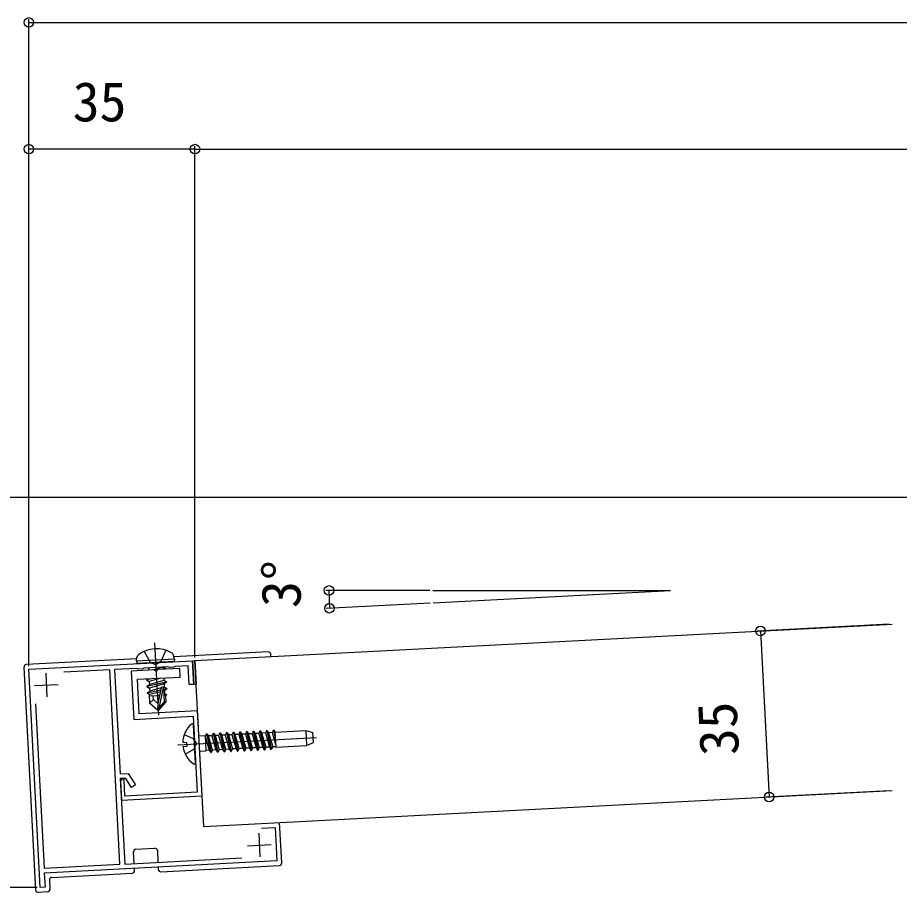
# Model space of a CAD drawing. Units: millimetres, scale not verified. Extents: x -875 to 875, y -1302 to 1296.
# Drawn here: x -200.5 to 77.8, y 7.3 to 283.4 of the extents above; entities that cross this region are included whole.
import ezdxf
from ezdxf.enums import TextEntityAlignment as Align

# ---------------------------------------------------------------- set-up
doc = ezdxf.new("R2010")
doc.units = ezdxf.units.MM
doc.header["$LTSCALE"] = 8
for name, color, linetype in [('0-3_YKK_11', 7, 'Continuous'), ('0-4_YKK_12', 2, 'Continuous'), ('0-5_YKK_13', 4, 'Continuous'), ('0-6_YKK_D', 6, 'Continuous')]:
    doc.layers.add(name, color=color, linetype=linetype)
doc.styles.add('ＭＳ ゴシック', font='')
doc.styles.get('ＭＳ ゴシック').set_extended_font_data('MS Gothic')

msp = doc.modelspace()

# ---------------------------------------------------------------- linework, layer by layer
at = {"layer": '0-3_YKK_11'}
for p, q in [((-191.679, 76.477), (-191.286, 68.987)), ((-195.227, 72.536), (-187.738, 72.928)), ((-124.441, 25.926), (-124.048, 18.437)), ((-127.99, 21.985), (-120.5, 22.378))]:
    msp.add_line(p, q, dxfattribs=at)
for points in [[(-123.539, 27.476), (-119.277, 27.699), (-118.727, 17.214), (-192.126, 13.367), (-191.891, 8.873), (-193.389, 8.795), (-197, 77.7), (-145.321, 80.408), (-144.928, 72.919), (-146.426, 72.84), (-146.74, 78.832), (-150.872, 78.615), (-151.274, 78.313), (-152.663, 78.24), (-153.094, 78.499), (-160.759, 78.097), (-161.161, 77.795), (-162.549, 77.722), (-162.981, 77.981), (-169.958, 77.615), (-168.231, 44.66), (-165.657, 44.795), (-163.346, 41.236), (-164.604, 40.419), (-166.444, 43.252), (-168.153, 43.162), (-166.74, 16.199), (-129.764, 18.137)], [(-194.928, 66.82), (-192.205, 14.865), (-168.238, 16.121), (-171.456, 77.537), (-185.963, 76.776)]]:
    msp.add_lwpolyline(points, dxfattribs=at)
msp.add_lwpolyline([(-142.335, 37.755), (-143.74, 64.569), (-162.164, 63.603), (-162.738, 74.538), (-149.256, 75.245), (-149.397, 77.941), (-156.201, 77.584), (-156.466, 77.39), (-157.29, 77.347), (-157.574, 77.512), (-164.676, 77.14), (-163.876, 61.861), (-145.151, 62.842), (-143.895, 38.875), (-166.664, 37.682), (-166.931, 42.775), (-167.404, 43.201), (-168.114, 42.413), (-167.8, 36.421)], close=True, dxfattribs=at)
at = {"layer": '0-4_YKK_12'}
msp.add_line((-141.824, 28.021), (75.518, 39.403), dxfattribs=at)
msp.add_lwpolyline([(-141.824, 28.021), (-144.572, 80.449), (75.518, 91.975)], dxfattribs=at)
at = {"layer": '0-5_YKK_13'}
for p, q in [((-157.335, 86.087), (-156.133, 63.169)), ((-162.943, 80.987), (-197.827, 79.159)), ((-163.036, 80.231), (-162.887, 81.444)), ((-151.052, 80.859), (-163.036, 80.231)), ((-151.052, 80.859), (-151.327, 82.05)), ((-121.432, 83.162), (-151.224, 81.601)), ((-151.052, 80.859), (-151.145, 80.103)), ((-120.605, 81.705), (-120.644, 82.453)), ((-120.605, 81.704), (-120.644, 82.453)), ((-194.848, 7.967), (-198.537, 78.37)), ((-163.036, 80.231), (-162.865, 79.489)), ((-151.145, 80.103), (-162.865, 79.489)), ((-159.423, 78.167), (-159.243, 78.075)), ((-159.243, 78.075), (-158.912, 78.194)), ((-159.243, 78.075), (-159.209, 77.427)), ((-154.602, 78.371), (-157.67, 77.507)), ((-154.605, 78.42), (-154.565, 77.67)), ((-153.753, 77.939), (-154.602, 78.371)), ((-153.753, 77.939), (-153.745, 77.789)), ((-144.94, 79.772), (-144.933, 79.775)), ((-157.155, 77.187), (-156.492, 77.333)), ((-153.745, 77.789), (-154.196, 77.689)), ((-153.745, 77.789), (-153.873, 77.706)), ((-144.483, 76.836), (-144.445, 76.836)), ((-159.88, 74.463), (-158.548, 74.758)), ((-159.88, 74.463), (-159.504, 74.707)), ((-159.88, 74.463), (-159.872, 74.313)), ((-157.649, 74.805), (-159.872, 74.313)), ((-159.872, 74.313), (-159.023, 73.881)), ((-159.77, 72.366), (-153.533, 73.744)), ((-159.77, 72.366), (-158.971, 72.885)), ((-159.77, 72.366), (-159.762, 72.216)), ((-153.526, 73.595), (-159.762, 72.216)), ((-155.306, 74.927), (-159.023, 73.881)), ((-159.023, 73.881), (-158.971, 72.885)), ((-154.382, 74.177), (-158.971, 72.885)), ((-154.424, 74.974), (-154.382, 74.177)), ((-153.533, 73.744), (-154.382, 74.177)), ((-154.325, 73.076), (-154.272, 72.08)), ((-153.533, 73.744), (-153.526, 73.595)), ((-144.483, 74.593), (-144.445, 74.593)), ((-159.762, 72.216), (-158.913, 71.784)), ((-159.66, 70.269), (-155.348, 71.222)), ((-159.66, 70.269), (-158.861, 70.788)), ((-159.66, 70.269), (-159.652, 70.119)), ((-155.384, 71.063), (-159.652, 70.119)), ((-159.652, 70.119), (-158.803, 69.687)), ((-159.035, 69.805), (-158.888, 67.005)), ((-158.913, 71.784), (-158.861, 70.788)), ((-155.214, 71.815), (-158.861, 70.788)), ((-155.484, 70.621), (-158.803, 69.687)), ((-155.217, 71.799), (-156.327, 66.87)), ((-154.565, 71.962), (-156.028, 65.464)), ((-154.272, 72.08), (-154.59, 71.99)), ((-154.48, 71.745), (-154.254, 67.434)), ((-154.463, 71.418), (-153.424, 71.647)), ((-153.416, 71.498), (-154.455, 71.268)), ((-153.424, 71.647), (-154.272, 72.08)), ((-154.215, 70.979), (-154.162, 69.983)), ((-153.468, 69.629), (-153.909, 69.444)), ((-153.424, 71.647), (-153.416, 71.498)), ((-155.773, 69.346), (-159.002, 69.177)), ((-157.639, 68.169), (-158.888, 67.005)), ((-156.445, 64.805), (-158.888, 67.005)), ((-155.729, 69.542), (-156.572, 69.304)), ((-156.327, 66.87), (-156.445, 64.805)), ((-156.327, 66.87), (-156.22, 64.817)), ((-154.254, 67.434), (-156.028, 65.464)), ((-155.995, 64.828), (-153.795, 67.272)), ((-153.909, 69.444), (-154.358, 69.42)), ((-153.795, 67.272), (-154.254, 67.434)), ((-153.909, 69.444), (-153.795, 67.272)), ((-156.445, 64.805), (-155.995, 64.828)), ((-156.028, 65.464), (-155.995, 64.828)), ((-144.384, 48.2), (-145.008, 60.111)), ((-119.821, 58.463), (-120.214, 57.691)), ((-119.821, 58.463), (-119.671, 58.471)), ((-119.821, 58.463), (-119.249, 55.949)), ((-119.671, 58.471), (-119.294, 56.815)), ((-119.671, 58.471), (-119.356, 57.985)), ((-149.939, 53.88), (-106.257, 56.17)), ((-147.97, 57.1), (-145.103, 55.854)), ((-145.103, 55.854), (-144.101, 54.186)), ((-141.335, 56.584), (-141.359, 56.583)), ((-140.942, 57.356), (-141.335, 56.584)), ((-141.335, 56.584), (-140.062, 52.145)), ((-140.942, 57.356), (-140.792, 57.364)), ((-140.942, 57.356), (-139.59, 51.418)), ((-140.792, 57.364), (-140.32, 56.637)), ((-140.792, 57.364), (-139.44, 51.426)), ((-139.223, 56.695), (-140.32, 56.637)), ((-139.047, 52.198), (-140.32, 56.637)), ((-138.83, 57.466), (-139.223, 56.695)), ((-139.223, 56.695), (-137.95, 52.255)), ((-138.83, 57.466), (-138.68, 57.474)), ((-138.83, 57.466), (-137.478, 51.529)), ((-138.68, 57.474), (-138.208, 56.748)), ((-138.68, 57.474), (-137.328, 51.537)), ((-137.111, 56.805), (-138.208, 56.748)), ((-138.208, 56.748), (-136.935, 52.308)), ((-136.718, 57.577), (-137.111, 56.805)), ((-137.111, 56.805), (-135.838, 52.366)), ((-136.718, 57.577), (-136.568, 57.585)), ((-136.718, 57.577), (-135.366, 51.64)), ((-136.568, 57.585), (-136.096, 56.859)), ((-136.568, 57.585), (-135.216, 51.648)), ((-134.999, 56.916), (-136.096, 56.859)), ((-134.823, 52.419), (-136.096, 56.859)), ((-134.606, 57.688), (-134.999, 56.916)), ((-134.999, 56.916), (-133.726, 52.477)), ((-134.606, 57.688), (-134.456, 57.696)), ((-134.606, 57.688), (-133.254, 51.75)), ((-134.456, 57.696), (-133.984, 56.969)), ((-134.456, 57.696), (-133.104, 51.758)), ((-132.887, 57.027), (-133.984, 56.969)), ((-133.984, 56.969), (-132.711, 52.53)), ((-132.493, 57.799), (-132.887, 57.027)), ((-132.887, 57.027), (-131.614, 52.587)), ((-132.493, 57.799), (-132.344, 57.806)), ((-132.493, 57.799), (-131.142, 51.861)), ((-132.344, 57.806), (-131.872, 57.08)), ((-132.344, 57.806), (-130.992, 51.869)), ((-130.775, 57.138), (-131.872, 57.08)), ((-130.599, 52.641), (-131.872, 57.08)), ((-130.381, 57.909), (-130.775, 57.138)), ((-130.775, 57.138), (-129.502, 52.698)), ((-130.584, 57.148), (-129.311, 52.708)), ((-130.381, 57.909), (-130.232, 57.917)), ((-130.381, 57.909), (-129.03, 51.972)), ((-130.232, 57.917), (-129.76, 57.191)), ((-130.232, 57.917), (-128.88, 51.98)), ((-128.663, 57.248), (-129.76, 57.191)), ((-129.76, 57.191), (-128.487, 52.751)), ((-128.663, 57.248), (-127.389, 52.809)), ((-128.269, 58.02), (-128.662, 57.248)), ((-128.269, 58.02), (-128.12, 58.028)), ((-128.269, 58.02), (-126.918, 52.083)), ((-128.12, 58.028), (-127.648, 57.302)), ((-128.12, 58.028), (-126.768, 52.09)), ((-126.55, 57.359), (-127.648, 57.302)), ((-126.375, 52.862), (-127.648, 57.302)), ((-126.157, 58.131), (-126.55, 57.359)), ((-126.55, 57.359), (-125.277, 52.92)), ((-126.157, 58.131), (-126.007, 58.139)), ((-126.157, 58.131), (-124.806, 52.193)), ((-126.007, 58.139), (-125.536, 57.412)), ((-126.007, 58.139), (-124.656, 52.201)), ((-124.438, 57.47), (-125.536, 57.412)), ((-125.536, 57.412), (-124.263, 52.973)), ((-124.045, 58.241), (-124.438, 57.47)), ((-124.438, 57.47), (-123.165, 53.03)), ((-124.045, 58.241), (-123.895, 58.249)), ((-124.045, 58.241), (-122.694, 52.304)), ((-123.895, 58.249), (-123.424, 57.523)), ((-123.895, 58.249), (-122.544, 52.312)), ((-122.326, 57.58), (-123.424, 57.523)), ((-122.151, 53.083), (-123.424, 57.523)), ((-121.933, 58.352), (-122.326, 57.58)), ((-122.326, 57.58), (-121.053, 53.141)), ((-121.933, 58.352), (-121.783, 58.36)), ((-121.933, 58.352), (-120.582, 52.415)), ((-121.783, 58.36), (-121.312, 57.634)), ((-121.783, 58.36), (-120.432, 52.423)), ((-120.214, 57.691), (-121.312, 57.634)), ((-121.312, 57.634), (-120.039, 53.194)), ((-120.214, 57.691), (-121.147, 57.642)), ((-120.214, 57.691), (-119.145, 53.962)), ((-119.356, 57.985), (-119.099, 53.094)), ((-119.35, 57.888), (-109.62, 58.398)), ((-109.62, 58.396), (-107.33, 57.696)), ((-107.165, 54.54), (-107.33, 57.696)), ((-148.449, 54.597), (-147.126, 54.666)), ((-125.277, 52.92), (-124.806, 52.193)), ((-124.263, 52.973), (-124.656, 52.201)), ((-123.165, 53.03), (-124.263, 52.973)), ((-123.165, 53.03), (-122.694, 52.304)), ((-121.053, 53.141), (-120.582, 52.415)), ((-120.039, 53.194), (-120.432, 52.423)), ((-119.107, 53.243), (-120.039, 53.194)), ((-119.107, 53.243), (-119.874, 53.203)), ((-119.099, 53.094), (-109.369, 53.604)), ((-143.071, 51.807), (-141.114, 51.91)), ((-140.062, 52.145), (-141.123, 52.089)), ((-140.062, 52.145), (-139.59, 51.418)), ((-139.59, 51.418), (-139.44, 51.426)), ((-137.95, 52.255), (-137.478, 51.529)), ((-137.478, 51.529), (-137.328, 51.537)), ((-136.935, 52.308), (-137.328, 51.537)), ((-135.838, 52.366), (-136.935, 52.308)), ((-135.838, 52.366), (-135.366, 51.64)), ((-135.366, 51.64), (-135.216, 51.648)), ((-133.726, 52.477), (-133.254, 51.75)), ((-133.254, 51.75), (-133.104, 51.758)), ((-132.711, 52.53), (-133.104, 51.758)), ((-131.614, 52.587), (-132.711, 52.53)), ((-131.614, 52.587), (-131.142, 51.861)), ((-131.142, 51.861), (-130.992, 51.869)), ((-130.599, 52.641), (-130.992, 51.869)), ((-129.502, 52.698), (-130.599, 52.641)), ((-129.502, 52.698), (-129.03, 51.972)), ((-129.03, 51.972), (-128.88, 51.98)), ((-128.487, 52.751), (-128.88, 51.98)), ((-127.39, 52.809), (-128.487, 52.751)), ((-127.39, 52.809), (-126.918, 52.083)), ((-126.918, 52.083), (-126.768, 52.09)), ((-124.806, 52.193), (-124.656, 52.201)), ((-122.694, 52.304), (-122.544, 52.312)), ((-120.582, 52.415), (-120.432, 52.423)), ((-117.19, 16.543), (-117.857, 29.277)), ((-117.19, 16.543), (-117.857, 29.276)), ((-163.744, 16.356), (-163.94, 20.101)), ((-163.23, 20.89), (-157.239, 21.204)), ((-156.45, 20.494), (-156.254, 16.749)), ((-163.626, 14.11), (-163.665, 14.858)), ((-156.176, 15.251), (-156.136, 14.502)), ((-155.348, 13.792), (-117.9, 15.755)), ((-190.511, 11.198), (-190.354, 8.203)), ((-189.801, 11.987), (-164.336, 13.321)), ((-191.063, 7.414), (-194.059, 7.257))]:
    msp.add_line(p, q, dxfattribs=at)
for points in [[(-153.754, 83.691), (-155.303, 80.13), (-156.97, 79.128)], [(-160.645, 83.33), (-158.733, 79.95), (-156.97, 79.128)], [(-153.526, 73.595), (-154.325, 73.076), (-158.913, 71.784)], [(-153.416, 71.498), (-154.215, 70.979), (-154.437, 70.916)], [(-153.468, 69.629), (-154.162, 69.983), (-154.384, 69.92)], [(-156.327, 66.87), (-157.639, 68.169), (-157.804, 69.24)], [(-143.325, 56.66), (-141.368, 56.763), (-141.114, 51.91)], [(-109.62, 58.398), (-109.369, 53.604), (-107.165, 54.54)], [(-148.382, 53.324), (-147.059, 53.393), (-147.126, 54.666)], [(-147.644, 50.884), (-144.923, 52.423), (-144.101, 54.186)], [(-125.277, 52.92), (-126.375, 52.862), (-126.768, 52.09)], [(-121.053, 53.141), (-122.151, 53.083), (-122.544, 52.312)], [(-137.95, 52.255), (-139.047, 52.198), (-139.44, 51.426)], [(-133.726, 52.477), (-134.823, 52.419), (-135.216, 51.648)]]:
    msp.add_lwpolyline(points, dxfattribs=at)
msp.add_lwpolyline([(-145.321, 80.408), (-144.572, 80.449), (-144.179, 72.959), (-144.928, 72.919)], close=True, dxfattribs=at)
for centre, radius, start, end in [((-156.722, 74.403), 9.75, 60.94412, 125.05588), ((-161.547, 81.28), 1.35, 125.05588, 173), ((-152.643, 81.746), 1.35, 13, 60.94412), ((-121.393, 82.413), 0.75, 3, 93), ((-197.788, 78.41), 0.75, 93, 183), ((-154.852, 71.725), 0.372, 3, 168.52934), ((-140.502, 54.375), 7.95, 130.71409, 178.40059), ((-145.419, 60.089), 0.411, 3, 130.71409), ((-140.502, 54.375), 7.95, 187.59941, 235.28591), ((-144.795, 48.178), 0.411, 235.28591, 3), ((-163.191, 20.141), 0.75, 93, 183), ((-157.199, 20.455), 0.75, 3, 93), ((-164.375, 14.07), 0.75, 273, 3), ((-155.387, 14.541), 0.75, 183, 273), ((-117.939, 16.504), 0.75, 273, 3), ((-189.762, 11.238), 0.75, 93, 183), ((-194.099, 8.006), 0.75, 183, 273), ((-191.103, 8.163), 0.75, 273, 3)]:
    msp.add_arc(centre, radius, start, end, dxfattribs=at)
at = {"layer": '0-6_YKK_D'}
for p, q in [((-197, 177.952), (-197, 282.95)), ((-197, 281.95), (336.129, 281.95)), ((-197, 78.7), (-197, 242.95)), ((-144.572, 81.449), (-144.572, 242.95)), ((-144.572, 81.449), (-144.572, 242.95)), ((-144.572, 241.95), (-197, 241.95)), ((-144.572, 241.95), (336.129, 241.95)), ((224.995, 131.952), (-238, 131.952)), ((-70.484, 102.598), (-103.273, 102.598)), ((-69.484, 102.598), (5.516, 102.598)), ((-69.381, 98.673), (5.516, 102.598)), ((-70.38, 98.62), (-103.124, 96.904)), ((74.52, 91.923), (32.911, 89.744)), ((33.91, 89.796), (36.656, 37.368)), ((74.52, 39.351), (35.657, 37.315)), ((-194.389, 8.795), (-238, 8.795))]:
    msp.add_line(p, q, dxfattribs=at)
for centre in [(-197, 281.95), (-197, 241.95), (-144.572, 241.95), (-144.572, 241.95), (-102.273, 102.598), (-102.125, 96.957), (33.91, 89.796), (36.656, 37.368)]:
    msp.add_circle(centre, 1.5, dxfattribs=at)
msp.add_arc((5.516, 102.598), 107.789, 180, 183, dxfattribs=at)

# ---------------------------------------------------------------- texts
at = {"layer": '0-6_YKK_D', "style": 'ＭＳ ゴシック'}
msp.add_text('35', height=12.46, dxfattribs=at).set_placement((-183.15, 246.95), align=Align.BOTTOM_LEFT)
for s, rotation, p in [('3°', 87.608, (-107.614, 96.785)), ('35', 92.998, (30.936, 50.974))]:
    msp.add_text(s, height=12.46, rotation=rotation, dxfattribs=at).set_placement(p, align=Align.BOTTOM_LEFT)

doc.saveas('drawing.dxf')
